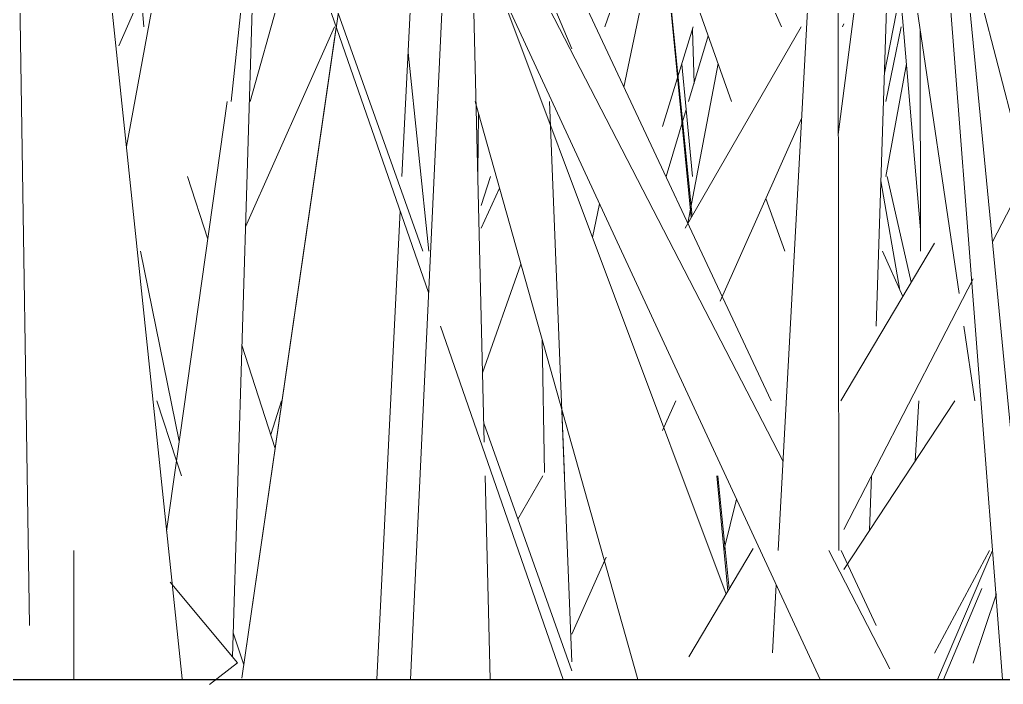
# Model space of a CAD drawing. Header units: millimetres. Extents: x -9575 to 27274, y -4387 to 11354.
# Drawn here: x -5118.96 to -5082.72, y 3047.82 to 3072.33 of the extents above; entities that cross this region are included whole.
import ezdxf

# ---------------------------------------------------------------- set-up
doc = ezdxf.new("R2010")
doc.units = ezdxf.units.MM
doc.layers.add('G-IMPT', color=8, linetype='Continuous', lineweight=9)

# ---------------------------------------------------------------- blocks, each defined once
blk = doc.blocks.new('Grass Array - 25_dwg-V51-North')
at = {"layer": 'G-IMPT'}
for p, q in [((-5112.979, 3048.02), (-5119.55, 3111.006)), ((-5082.743, 3048), (-5087.644, 3111.062)), ((-5104.108, 3063.788), (-5118.799, 3105.172)), ((-5090.835, 3056.033), (-5114.033, 3101.013)), ((-5110.772, 3048.052), (-5103.169, 3100.521)), ((-5119.373, 3099.735), (-5118.592, 3049.993)), ((-5086.583, 3100.053), (-5081.634, 3048.716)), ((-5115.729, 3096.31), (-5103.892, 3062.269)), ((-5089.139, 3094.748), (-5084.349, 3062.23)), ((-5088.778, 3052.752), (-5088.834, 3092.682)), ((-5109.596, 3091.44), (-5089.463, 3048)), ((-5083.121, 3064.138), (-5068.876, 3091.715)), ((-5089.256, 3085.159), (-5091.013, 3052.752)), ((-5091.278, 3058.27), (-5101.953, 3081.077)), ((-5090.886, 3072.065), (-5094.531, 3080.194)), ((-5088.8, 3068.094), (-5087.21, 3080.341)), ((-5110.047, 3079.969), (-5111.163, 3069.306)), ((-5104.209, 3079.816), (-5104.875, 3066.547)), ((-5101.953, 3079.222), (-5098.615, 3071.257)), ((-5086.839, 3078.267), (-5087.4, 3061.029)), ((-5103.169, 3077.573), (-5104.566, 3048)), ((-5095.667, 3077.582), (-5092.729, 3069.306)), ((-5115.026, 3067.645), (-5113.329, 3076.906)), ((-5110.28, 3076.646), (-5111.119, 3048.831)), ((-5095.737, 3076.778), (-5097.401, 3072.065)), ((-5095.297, 3076.541), (-5096.695, 3069.844)), ((-5086.77, 3076.281), (-5085.766, 3064.579)), ((-5110.466, 3069.306), (-5108.631, 3075.905)), ((-5094.189, 3065.078), (-5095.274, 3075.999)), ((-5095.274, 3075.841), (-5094.214, 3065.034)), ((-5113.799, 3074.823), (-5115.307, 3071.36)), ((-5101.842, 3056.746), (-5102.284, 3074.823)), ((-5082.259, 3068.103), (-5083.994, 3074.823)), ((-5101.364, 3073.678), (-5092.936, 3051.144)), ((-5114.476, 3073.268), (-5114.385, 3072.065)), ((-5087.096, 3070.355), (-5086.518, 3073.348)), ((-5088.647, 3072.065), (-5088.598, 3072.173)), ((-5110.772, 3048.052), (-5107.294, 3072.054)), ((-5107.362, 3072.065), (-5110.641, 3064.685)), ((-5094.14, 3072.065), (-5095.274, 3068.389)), ((-5090.173, 3072.065), (-5094.439, 3064.644)), ((-5094.106, 3069.97), (-5094.175, 3071.951)), ((-5087.043, 3069.306), (-5086.484, 3072.065)), ((-5087.042, 3069.306), (-5086.483, 3072.065)), ((-5085.777, 3071.921), (-5085.765, 3063.788)), ((-5094.317, 3069.306), (-5093.59, 3071.732)), ((-5103.881, 3063.788), (-5104.645, 3071.122)), ((-5094.403, 3069.017), (-5094.565, 3070.688)), ((-5094.347, 3064.827), (-5093.228, 3070.711)), ((-5086.291, 3070.697), (-5087.05, 3066.547)), ((-5111.315, 3069.306), (-5113.183, 3056.06)), ((-5096.186, 3048), (-5102.177, 3069.306)), ((-5098.615, 3048.656), (-5099.442, 3069.306)), ((-5094.403, 3069.017), (-5095.141, 3066.547)), ((-5094.403, 3069.017), (-5094.166, 3066.547)), ((-5102.05, 3068.855), (-5102.085, 3066.681)), ((-5093.149, 3061.95), (-5090.149, 3068.689)), ((-5112.03, 3064.235), (-5112.774, 3066.547)), ((-5101.953, 3065.472), (-5101.616, 3066.547)), ((-5087.226, 3066.384), (-5086.532, 3062.354)), ((-5086.115, 3062.646), (-5087, 3066.547)), ((-5101.953, 3064.64), (-5101.279, 3066.113)), ((-5091.463, 3065.738), (-5090.771, 3063.788)), ((-5104.938, 3065.278), (-5105.806, 3048)), ((-5097.593, 3065.543), (-5097.854, 3064.294)), ((-5085.26, 3064.087), (-5088.71, 3058.27)), ((-5114.51, 3063.788), (-5113.079, 3056.79)), ((-5086.427, 3062.12), (-5087.175, 3063.788)), ((-5100.491, 3063.312), (-5101.905, 3059.307)), ((-5088.598, 3053.534), (-5083.828, 3062.768)), ((-5103.461, 3061.029), (-5098.93, 3048)), ((-5084.172, 3061.029), (-5083.766, 3058.27)), ((-5109.545, 3056.521), (-5110.772, 3060.332)), ((-5099.713, 3060.544), (-5099.622, 3055.626)), ((-5113.183, 3056.06), (-5113.912, 3058.27)), ((-5109.709, 3057.03), (-5109.308, 3058.27)), ((-5095.274, 3057.175), (-5094.787, 3058.27)), ((-5084.507, 3058.27), (-5088.598, 3052.057)), ((-5085.97, 3056.049), (-5085.827, 3058.27)), ((-5098.889, 3055.511), (-5098.987, 3057.964)), ((-5098.615, 3048.315), (-5101.86, 3057.455)), ((-5113.547, 3053.469), (-5113.183, 3056.06)), ((-5113.183, 3056.06), (-5113.001, 3055.511)), ((-5101.629, 3048), (-5101.812, 3055.511)), ((-5099.688, 3055.511), (-5100.61, 3053.907)), ((-5093.28, 3055.511), (-5092.863, 3051.266)), ((-5092.823, 3051.334), (-5093.238, 3055.511)), ((-5087.58, 3055.505), (-5087.645, 3053.504)), ((-5092.546, 3054.653), (-5093.015, 3052.752)), ((-5116.962, 3048), (-5116.967, 3052.752)), ((-5091.936, 3052.829), (-5094.304, 3048.837)), ((-5086.897, 3048.397), (-5089.143, 3052.752)), ((-5087.404, 3049.993), (-5088.695, 3052.752)), ((-5085.26, 3048.967), (-5083.224, 3052.752)), ((-5085.141, 3048), (-5083.117, 3052.752)), ((-5098.615, 3049.671), (-5097.349, 3052.514)), ((-5110.935, 3048.62), (-5113.42, 3051.589)), ((-5091.082, 3051.493), (-5091.218, 3048.979)), ((-5083.509, 3051.358), (-5084.919, 3048)), ((-5083.827, 3048.599), (-5082.971, 3051.161)), ((-5111.092, 3049.725), (-5110.701, 3048.541)), ((-5110.935, 3048.62), (-5111.969, 3047.822))]:
    blk.add_line(p, q, dxfattribs=at)
blk = doc.blocks.new('Grass Array - Grass Array-V52-North')
blk.add_blockref('Grass Array - 25_dwg-V51-North', (0, 0))

msp = doc.modelspace()

# ---------------------------------------------------------------- linework, layer by layer
msp.add_line((-5839.745, 3048), (-5040.568, 3048))

# ---------------------------------------------------------------- block references
msp.add_blockref('Grass Array - Grass Array-V52-North', (0, 0))

doc.saveas('drawing.dxf')
